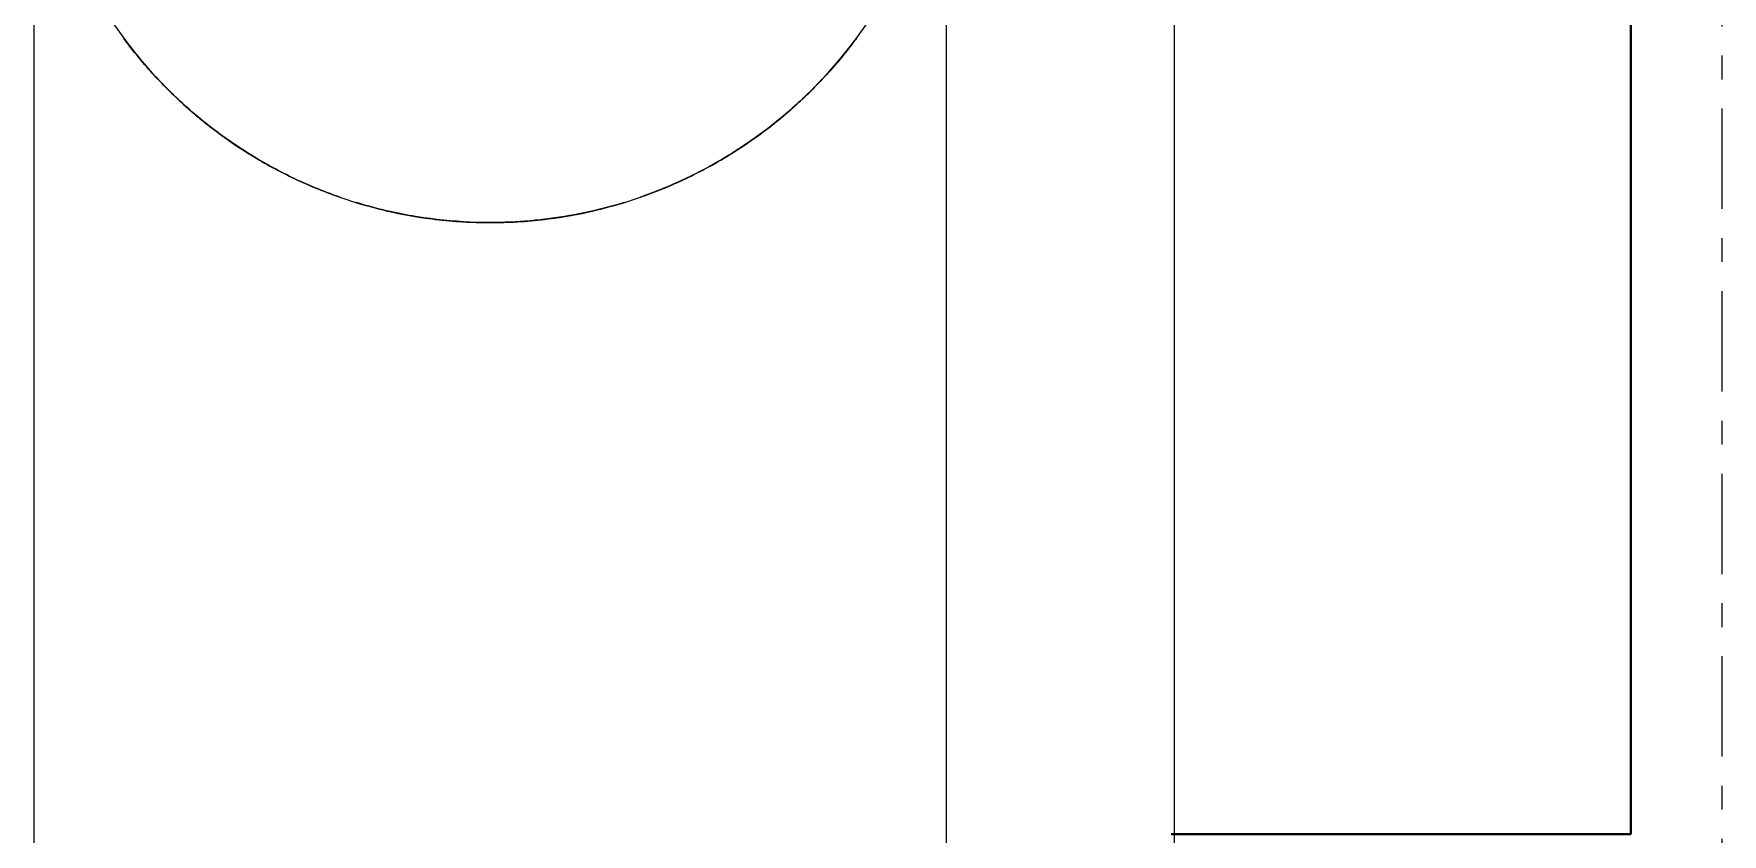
# Model space of a CAD drawing. Header units: millimetres. Extents: x -153298 to 620751, y -313239 to 250031.
# Drawn here: x 134030.4 to 134122.9, y -293996.8 to -293952.9 of the extents above; entities that cross this region are included whole.
import ezdxf

# ---------------------------------------------------------------- set-up
doc = ezdxf.new("R2010")
doc.units = ezdxf.units.MM
doc.linetypes.add('DPA_Grid _ Level 100', pattern=[10, 5.5, -1.6, 1.3, -1.6])
for name, color, linetype, lineweight in [('A-FLOR-E', 7, 'Continuous', 35), ('A-FLOR-HRAL', 7, 'Continuous', 25), ('S-GRID', 7, 'Continuous', 0)]:
    doc.layers.add(name, color=color, linetype=linetype, lineweight=lineweight)

# ---------------------------------------------------------------- blocks, each defined once
blk = doc.blocks.new('Railing - 2800 _L_-10729080-2120-01 ENTRANCE 1 SECTION A')
at = {"layer": 'A-FLOR-HRAL', "color": 7, "lineweight": 9}
for p, q in [((-849219.874, 102508.5), (-849219.874, 101731)), ((-849169.874, 101731), (-849169.874, 102508.5))]:
    blk.add_line(p, q, dxfattribs=at)
at = {"layer": 'A-FLOR-HRAL', "color": 7, "lineweight": 18}
blk.add_arc((-849194.874, 102508.5), 25, 180, 0, dxfattribs=at)
at = {"layer": 'A-FLOR-HRAL', "color": 7, "lineweight": 9}
for points, knots in [([(-849203.112, 102484.896), (-849203.235, 102484.939), (-849203.804, 102485.143), (-849204.795, 102485.539), (-849206.045, 102486.121), (-849207.236, 102486.757), (-849208.372, 102487.443), (-849209.449, 102488.175), (-849210.471, 102488.949), (-849211.434, 102489.758), (-849212.338, 102490.597), (-849213.185, 102491.465), (-849213.98, 102492.362), (-849214.554, 102493.076), (-849214.865, 102493.488), (-849214.941, 102493.59)], [0.1788554, 0.1788554, 0.1788554, 0.1788554, 0.1875, 0.21875, 0.25, 0.28125, 0.3125, 0.34375, 0.375, 0.40625, 0.4375, 0.46875, 0.5, 0.53125, 0.5415523, 0.5415523, 0.5415523, 0.5415523]), ([(-849214.941, 102493.59), (-849214.865, 102493.488), (-849214.554, 102493.076), (-849213.98, 102492.362), (-849213.185, 102491.465), (-849212.338, 102490.597), (-849211.434, 102489.758), (-849210.471, 102488.949), (-849209.449, 102488.175), (-849208.372, 102487.443), (-849207.236, 102486.757), (-849206.045, 102486.121), (-849204.795, 102485.539), (-849203.804, 102485.143), (-849203.235, 102484.939), (-849203.112, 102484.896)], [0.4584477, 0.4584477, 0.4584477, 0.4584477, 0.46875, 0.5, 0.53125, 0.5625, 0.59375, 0.625, 0.65625, 0.6875, 0.71875, 0.75, 0.78125, 0.8125, 0.8211446, 0.8211446, 0.8211446, 0.8211446]), ([(-849214.941, 102493.59), (-849214.865, 102493.488), (-849214.554, 102493.076), (-849213.98, 102492.362), (-849213.185, 102491.465), (-849212.338, 102490.597), (-849211.434, 102489.758), (-849210.471, 102488.949), (-849209.449, 102488.175), (-849208.372, 102487.443), (-849207.236, 102486.757), (-849206.045, 102486.121), (-849204.795, 102485.539), (-849203.804, 102485.143), (-849203.235, 102484.939), (-849203.112, 102484.896)], [0.4584477, 0.4584477, 0.4584477, 0.4584477, 0.46875, 0.5, 0.53125, 0.5625, 0.59375, 0.625, 0.65625, 0.6875, 0.71875, 0.75, 0.78125, 0.8125, 0.8211446, 0.8211446, 0.8211446, 0.8211446]), ([(-849203.112, 102484.896), (-849203.235, 102484.939), (-849203.804, 102485.143), (-849204.795, 102485.539), (-849206.045, 102486.121), (-849207.236, 102486.757), (-849208.372, 102487.443), (-849209.449, 102488.175), (-849210.471, 102488.949), (-849211.434, 102489.758), (-849212.338, 102490.597), (-849213.185, 102491.465), (-849213.98, 102492.362), (-849214.554, 102493.076), (-849214.865, 102493.488), (-849214.941, 102493.59)], [0.1788554, 0.1788554, 0.1788554, 0.1788554, 0.1875, 0.21875, 0.25, 0.28125, 0.3125, 0.34375, 0.375, 0.40625, 0.4375, 0.46875, 0.5, 0.53125, 0.5415523, 0.5415523, 0.5415523, 0.5415523]), ([(-849214.941, 102493.59), (-849214.865, 102493.488), (-849214.554, 102493.076), (-849213.98, 102492.362), (-849213.185, 102491.465), (-849212.338, 102490.597), (-849211.434, 102489.758), (-849210.471, 102488.949), (-849209.449, 102488.175), (-849208.372, 102487.443), (-849207.236, 102486.757), (-849206.045, 102486.121), (-849204.795, 102485.539), (-849203.804, 102485.143), (-849203.235, 102484.939), (-849203.112, 102484.896)], [0.4584477, 0.4584477, 0.4584477, 0.4584477, 0.46875, 0.5, 0.53125, 0.5625, 0.59375, 0.625, 0.65625, 0.6875, 0.71875, 0.75, 0.78125, 0.8125, 0.8211446, 0.8211446, 0.8211446, 0.8211446]), ([(-849203.112, 102484.896), (-849203.235, 102484.939), (-849203.804, 102485.143), (-849204.795, 102485.539), (-849206.045, 102486.121), (-849207.236, 102486.757), (-849208.372, 102487.443), (-849209.449, 102488.175), (-849210.471, 102488.949), (-849211.434, 102489.758), (-849212.338, 102490.597), (-849213.185, 102491.465), (-849213.98, 102492.362), (-849214.554, 102493.076), (-849214.865, 102493.488), (-849214.941, 102493.59)], [0.1788554, 0.1788554, 0.1788554, 0.1788554, 0.1875, 0.21875, 0.25, 0.28125, 0.3125, 0.34375, 0.375, 0.40625, 0.4375, 0.46875, 0.5, 0.53125, 0.5415523, 0.5415523, 0.5415523, 0.5415523]), ([(-849214.941, 102493.59), (-849214.865, 102493.488), (-849214.554, 102493.076), (-849213.98, 102492.362), (-849213.185, 102491.465), (-849212.338, 102490.597), (-849211.434, 102489.758), (-849210.471, 102488.949), (-849209.449, 102488.175), (-849208.372, 102487.443), (-849207.236, 102486.757), (-849206.045, 102486.121), (-849204.795, 102485.539), (-849203.804, 102485.143), (-849203.235, 102484.939), (-849203.112, 102484.896)], [0.4584477, 0.4584477, 0.4584477, 0.4584477, 0.46875, 0.5, 0.53125, 0.5625, 0.59375, 0.625, 0.65625, 0.6875, 0.71875, 0.75, 0.78125, 0.8125, 0.8211446, 0.8211446, 0.8211446, 0.8211446]), ([(-849214.941, 102493.59), (-849214.865, 102493.488), (-849214.554, 102493.076), (-849213.98, 102492.362), (-849213.185, 102491.465), (-849212.338, 102490.597), (-849211.434, 102489.758), (-849210.471, 102488.949), (-849209.449, 102488.175), (-849208.372, 102487.443), (-849207.236, 102486.757), (-849206.045, 102486.121), (-849204.795, 102485.539), (-849203.804, 102485.143), (-849203.235, 102484.939), (-849203.112, 102484.896)], [0.4584477, 0.4584477, 0.4584477, 0.4584477, 0.46875, 0.5, 0.53125, 0.5625, 0.59375, 0.625, 0.65625, 0.6875, 0.71875, 0.75, 0.78125, 0.8125, 0.8211446, 0.8211446, 0.8211446, 0.8211446]), ([(-849203.112, 102484.896), (-849203.235, 102484.939), (-849203.804, 102485.143), (-849204.795, 102485.539), (-849206.045, 102486.121), (-849207.236, 102486.757), (-849208.372, 102487.443), (-849209.449, 102488.175), (-849210.471, 102488.949), (-849211.434, 102489.758), (-849212.338, 102490.597), (-849213.185, 102491.465), (-849213.98, 102492.362), (-849214.554, 102493.076), (-849214.865, 102493.488), (-849214.941, 102493.59)], [0.1788554, 0.1788554, 0.1788554, 0.1788554, 0.1875, 0.21875, 0.25, 0.28125, 0.3125, 0.34375, 0.375, 0.40625, 0.4375, 0.46875, 0.5, 0.53125, 0.5415523, 0.5415523, 0.5415523, 0.5415523]), ([(-849186.636, 102484.896), (-849186.512, 102484.939), (-849185.944, 102485.143), (-849184.953, 102485.539), (-849183.703, 102486.121), (-849182.511, 102486.757), (-849181.376, 102487.443), (-849180.298, 102488.175), (-849179.276, 102488.949), (-849178.314, 102489.758), (-849177.41, 102490.597), (-849176.562, 102491.465), (-849175.768, 102492.362), (-849175.194, 102493.076), (-849174.883, 102493.488), (-849174.806, 102493.59)], [0.1788554, 0.1788554, 0.1788554, 0.1788554, 0.1875, 0.21875, 0.25, 0.28125, 0.3125, 0.34375, 0.375, 0.40625, 0.4375, 0.46875, 0.5, 0.53125, 0.5415523, 0.5415523, 0.5415523, 0.5415523]), ([(-849174.806, 102493.59), (-849174.883, 102493.488), (-849175.194, 102493.076), (-849175.768, 102492.362), (-849176.562, 102491.465), (-849177.41, 102490.597), (-849178.314, 102489.758), (-849179.276, 102488.949), (-849180.298, 102488.175), (-849181.376, 102487.443), (-849182.257, 102486.911), (-849182.776, 102486.622), (-849182.905, 102486.552)], [0.4584477, 0.4584477, 0.4584477, 0.4584477, 0.46875, 0.5, 0.53125, 0.5625, 0.59375, 0.625, 0.65625, 0.6875, 0.71875, 0.728983, 0.728983, 0.728983, 0.728983]), ([(-849182.905, 102486.552), (-849182.776, 102486.622), (-849182.257, 102486.911), (-849181.376, 102487.443), (-849180.298, 102488.175), (-849179.276, 102488.949), (-849178.314, 102489.758), (-849177.41, 102490.597), (-849176.562, 102491.465), (-849175.768, 102492.362), (-849175.194, 102493.076), (-849174.883, 102493.488), (-849174.806, 102493.59)], [0.271017, 0.271017, 0.271017, 0.271017, 0.28125, 0.3125, 0.34375, 0.375, 0.40625, 0.4375, 0.46875, 0.5, 0.53125, 0.5415523, 0.5415523, 0.5415523, 0.5415523]), ([(-849174.806, 102493.59), (-849174.883, 102493.488), (-849175.194, 102493.076), (-849175.768, 102492.362), (-849176.562, 102491.465), (-849177.41, 102490.597), (-849178.314, 102489.758), (-849179.276, 102488.949), (-849180.298, 102488.175), (-849181.376, 102487.443), (-849182.257, 102486.911), (-849182.776, 102486.622), (-849182.905, 102486.552)], [0.4584477, 0.4584477, 0.4584477, 0.4584477, 0.46875, 0.5, 0.53125, 0.5625, 0.59375, 0.625, 0.65625, 0.6875, 0.71875, 0.728983, 0.728983, 0.728983, 0.728983]), ([(-849182.905, 102486.552), (-849182.776, 102486.622), (-849182.257, 102486.911), (-849181.376, 102487.443), (-849180.298, 102488.175), (-849179.276, 102488.949), (-849178.314, 102489.758), (-849177.41, 102490.597), (-849176.562, 102491.465), (-849175.768, 102492.362), (-849175.194, 102493.076), (-849174.883, 102493.488), (-849174.806, 102493.59)], [0.271017, 0.271017, 0.271017, 0.271017, 0.28125, 0.3125, 0.34375, 0.375, 0.40625, 0.4375, 0.46875, 0.5, 0.53125, 0.5415523, 0.5415523, 0.5415523, 0.5415523]), ([(-849174.806, 102493.59), (-849174.883, 102493.488), (-849175.194, 102493.076), (-849175.768, 102492.362), (-849176.562, 102491.465), (-849177.41, 102490.597), (-849178.314, 102489.758), (-849179.276, 102488.949), (-849180.298, 102488.175), (-849181.376, 102487.443), (-849182.257, 102486.911), (-849182.776, 102486.622), (-849182.905, 102486.552)], [0.4584477, 0.4584477, 0.4584477, 0.4584477, 0.46875, 0.5, 0.53125, 0.5625, 0.59375, 0.625, 0.65625, 0.6875, 0.71875, 0.728983, 0.728983, 0.728983, 0.728983]), ([(-849182.905, 102486.552), (-849182.776, 102486.622), (-849182.257, 102486.911), (-849181.376, 102487.443), (-849180.298, 102488.175), (-849179.276, 102488.949), (-849178.314, 102489.758), (-849177.41, 102490.597), (-849176.562, 102491.465), (-849175.768, 102492.362), (-849175.194, 102493.076), (-849174.883, 102493.488), (-849174.806, 102493.59)], [0.271017, 0.271017, 0.271017, 0.271017, 0.28125, 0.3125, 0.34375, 0.375, 0.40625, 0.4375, 0.46875, 0.5, 0.53125, 0.5415523, 0.5415523, 0.5415523, 0.5415523]), ([(-849182.905, 102486.552), (-849182.776, 102486.622), (-849182.257, 102486.911), (-849181.376, 102487.443), (-849180.298, 102488.175), (-849179.276, 102488.949), (-849178.314, 102489.758), (-849177.41, 102490.597), (-849176.562, 102491.465), (-849175.768, 102492.362), (-849175.194, 102493.076), (-849174.883, 102493.488), (-849174.806, 102493.59)], [0.271017, 0.271017, 0.271017, 0.271017, 0.28125, 0.3125, 0.34375, 0.375, 0.40625, 0.4375, 0.46875, 0.5, 0.53125, 0.5415523, 0.5415523, 0.5415523, 0.5415523]), ([(-849174.806, 102493.59), (-849174.883, 102493.488), (-849175.194, 102493.076), (-849175.768, 102492.362), (-849176.562, 102491.465), (-849177.41, 102490.597), (-849178.314, 102489.758), (-849179.276, 102488.949), (-849180.298, 102488.175), (-849181.376, 102487.443), (-849182.257, 102486.911), (-849182.776, 102486.622), (-849182.905, 102486.552)], [0.4584477, 0.4584477, 0.4584477, 0.4584477, 0.46875, 0.5, 0.53125, 0.5625, 0.59375, 0.625, 0.65625, 0.6875, 0.71875, 0.728983, 0.728983, 0.728983, 0.728983]), ([(-849179.276, 102488.963), (-849180.306, 102488.139), (-849181.518, 102487.316), (-849182.8, 102486.607), (-849182.914, 102486.545)], [0.5753842, 0.5753842, 0.5753842, 0.5753842, 0.6785714, 0.688622, 0.688622, 0.688622, 0.688622]), ([(-849179.286, 102488.955), (-849179.617, 102488.691), (-849180.298, 102488.175), (-849181.376, 102487.443), (-849182.257, 102486.911), (-849182.776, 102486.622), (-849182.905, 102486.552)], [0.625, 0.625, 0.625, 0.625, 0.65625, 0.6875, 0.71875, 0.728983, 0.728983, 0.728983, 0.728983]), ([(-849203.112, 102484.896), (-849203.235, 102484.939), (-849203.804, 102485.143), (-849204.795, 102485.539), (-849205.628, 102485.927), (-849206.035, 102486.13)], [0.17885541, 0.17885541, 0.17885541, 0.17885541, 0.1875, 0.21875, 0.25, 0.25, 0.25, 0.25]), ([(-849183.802, 102486.086), (-849184.01, 102485.984), (-849184.853, 102485.584), (-849185.81, 102485.191), (-849186.565, 102484.922), (-849186.649, 102484.893)], [0.71428571, 0.71428571, 0.71428571, 0.71428571, 0.73214286, 0.78571429, 0.79240731, 0.79240731, 0.79240731, 0.79240731]), ([(-849183.712, 102486.13), (-849184.119, 102485.927), (-849184.953, 102485.539), (-849185.944, 102485.143), (-849186.512, 102484.939), (-849186.636, 102484.896)], [0.75, 0.75, 0.75, 0.75, 0.78125, 0.8125, 0.82114459, 0.82114459, 0.82114459, 0.82114459]), ([(-849186.636, 102484.896), (-849186.512, 102484.939), (-849185.944, 102485.143), (-849184.953, 102485.539), (-849184.119, 102485.927), (-849183.712, 102486.13)], [0.17885541, 0.17885541, 0.17885541, 0.17885541, 0.1875, 0.21875, 0.25, 0.25, 0.25, 0.25]), ([(-849183.712, 102486.13), (-849184.119, 102485.927), (-849184.953, 102485.539), (-849185.944, 102485.143), (-849186.512, 102484.939), (-849186.636, 102484.896)], [0.75, 0.75, 0.75, 0.75, 0.78125, 0.8125, 0.82114459, 0.82114459, 0.82114459, 0.82114459]), ([(-849186.636, 102484.896), (-849186.512, 102484.939), (-849185.944, 102485.143), (-849184.953, 102485.539), (-849184.119, 102485.927), (-849183.712, 102486.13)], [0.17885541, 0.17885541, 0.17885541, 0.17885541, 0.1875, 0.21875, 0.25, 0.25, 0.25, 0.25]), ([(-849183.712, 102486.13), (-849184.119, 102485.927), (-849184.953, 102485.539), (-849185.944, 102485.143), (-849186.512, 102484.939), (-849186.636, 102484.896)], [0.75, 0.75, 0.75, 0.75, 0.78125, 0.8125, 0.82114459, 0.82114459, 0.82114459, 0.82114459]), ([(-849183.712, 102486.13), (-849184.119, 102485.927), (-849184.953, 102485.539), (-849185.944, 102485.143), (-849186.512, 102484.939), (-849186.636, 102484.896)], [0.75, 0.75, 0.75, 0.75, 0.78125, 0.8125, 0.82114459, 0.82114459, 0.82114459, 0.82114459]), ([(-849186.636, 102484.896), (-849186.512, 102484.939), (-849185.944, 102485.143), (-849184.953, 102485.539), (-849184.119, 102485.927), (-849183.712, 102486.13)], [0.17885541, 0.17885541, 0.17885541, 0.17885541, 0.1875, 0.21875, 0.25, 0.25, 0.25, 0.25]), ([(-849186.636, 102484.896), (-849186.512, 102484.939), (-849185.944, 102485.143), (-849184.953, 102485.539), (-849184.119, 102485.927), (-849183.712, 102486.13)], [0.17885541, 0.17885541, 0.17885541, 0.17885541, 0.1875, 0.21875, 0.25, 0.25, 0.25, 0.25]), ([(-849183.712, 102486.13), (-849184.119, 102485.927), (-849184.953, 102485.539), (-849185.944, 102485.143), (-849186.512, 102484.939), (-849186.636, 102484.896)], [0.75, 0.75, 0.75, 0.75, 0.78125, 0.8125, 0.82114459, 0.82114459, 0.82114459, 0.82114459]), ([(-849194.874, 102483.5), (-849195.884, 102483.5), (-849197.881, 102483.623), (-849200.324, 102484.066), (-849201.755, 102484.46), (-849202.251, 102484.613)], [0, 0, 0, 0, 0.0625, 0.125, 0.159008, 0.159008, 0.159008, 0.159008]), ([(-849202.251, 102484.613), (-849201.755, 102484.46), (-849200.324, 102484.066), (-849197.881, 102483.623), (-849195.884, 102483.5), (-849194.874, 102483.5)], [0.840992, 0.840992, 0.840992, 0.840992, 0.875, 0.9375, 1, 1, 1, 1]), ([(-849202.251, 102484.613), (-849201.755, 102484.46), (-849200.324, 102484.066), (-849197.881, 102483.623), (-849195.884, 102483.5), (-849194.874, 102483.5)], [0.840992, 0.840992, 0.840992, 0.840992, 0.875, 0.9375, 1, 1, 1, 1]), ([(-849194.874, 102483.5), (-849195.884, 102483.5), (-849197.881, 102483.623), (-849200.324, 102484.066), (-849201.755, 102484.46), (-849202.251, 102484.613)], [0, 0, 0, 0, 0.0625, 0.125, 0.159008, 0.159008, 0.159008, 0.159008]), ([(-849202.251, 102484.613), (-849201.755, 102484.46), (-849200.324, 102484.066), (-849197.881, 102483.623), (-849195.884, 102483.5), (-849194.874, 102483.5)], [0.840992, 0.840992, 0.840992, 0.840992, 0.875, 0.9375, 1, 1, 1, 1]), ([(-849194.874, 102483.5), (-849195.884, 102483.5), (-849197.881, 102483.623), (-849200.324, 102484.066), (-849201.755, 102484.46), (-849202.251, 102484.613)], [0, 0, 0, 0, 0.0625, 0.125, 0.159008, 0.159008, 0.159008, 0.159008]), ([(-849202.251, 102484.613), (-849201.755, 102484.46), (-849200.324, 102484.066), (-849197.881, 102483.623), (-849195.884, 102483.5), (-849194.874, 102483.5)], [0.840992, 0.840992, 0.840992, 0.840992, 0.875, 0.9375, 1, 1, 1, 1]), ([(-849202.251, 102484.613), (-849201.755, 102484.46), (-849200.324, 102484.066), (-849197.881, 102483.623), (-849195.884, 102483.5), (-849194.874, 102483.5)], [0.840992, 0.840992, 0.840992, 0.840992, 0.875, 0.9375, 1, 1, 1, 1]), ([(-849194.874, 102483.5), (-849195.884, 102483.5), (-849197.881, 102483.623), (-849200.324, 102484.066), (-849201.755, 102484.46), (-849202.251, 102484.613)], [0, 0, 0, 0, 0.0625, 0.125, 0.159008, 0.159008, 0.159008, 0.159008]), ([(-849187.497, 102484.613), (-849187.993, 102484.46), (-849189.424, 102484.066), (-849191.867, 102483.623), (-849193.864, 102483.5), (-849194.874, 102483.5)], [0.840992, 0.840992, 0.840992, 0.840992, 0.875, 0.9375, 1, 1, 1, 1]), ([(-849194.874, 102483.5), (-849193.864, 102483.5), (-849191.867, 102483.623), (-849189.424, 102484.066), (-849187.993, 102484.46), (-849187.497, 102484.613)], [0, 0, 0, 0, 0.0625, 0.125, 0.159008, 0.159008, 0.159008, 0.159008]), ([(-849194.874, 102483.5), (-849193.864, 102483.5), (-849191.867, 102483.623), (-849189.424, 102484.066), (-849187.993, 102484.46), (-849187.497, 102484.613)], [0, 0, 0, 0, 0.0625, 0.125, 0.159008, 0.159008, 0.159008, 0.159008]), ([(-849187.497, 102484.613), (-849187.993, 102484.46), (-849189.424, 102484.066), (-849191.867, 102483.623), (-849193.864, 102483.5), (-849194.874, 102483.5)], [0.840992, 0.840992, 0.840992, 0.840992, 0.875, 0.9375, 1, 1, 1, 1]), ([(-849194.874, 102483.5), (-849193.864, 102483.5), (-849191.867, 102483.623), (-849189.424, 102484.066), (-849187.993, 102484.46), (-849187.497, 102484.613)], [0, 0, 0, 0, 0.0625, 0.125, 0.159008, 0.159008, 0.159008, 0.159008]), ([(-849187.497, 102484.613), (-849187.993, 102484.46), (-849189.424, 102484.066), (-849191.867, 102483.623), (-849193.864, 102483.5), (-849194.874, 102483.5)], [0.840992, 0.840992, 0.840992, 0.840992, 0.875, 0.9375, 1, 1, 1, 1]), ([(-849194.874, 102483.5), (-849193.864, 102483.5), (-849191.867, 102483.623), (-849189.424, 102484.066), (-849187.993, 102484.46), (-849187.497, 102484.613)], [0, 0, 0, 0, 0.0625, 0.125, 0.159008, 0.159008, 0.159008, 0.159008]), ([(-849194.874, 102483.5), (-849193.864, 102483.5), (-849191.867, 102483.623), (-849189.424, 102484.066), (-849187.993, 102484.46), (-849187.497, 102484.613)], [0, 0, 0, 0, 0.0625, 0.125, 0.159008, 0.159008, 0.159008, 0.159008]), ([(-849187.497, 102484.613), (-849187.993, 102484.46), (-849189.424, 102484.066), (-849191.867, 102483.623), (-849193.864, 102483.5), (-849194.874, 102483.5)], [0.840992, 0.840992, 0.840992, 0.840992, 0.875, 0.9375, 1, 1, 1, 1]), ([(-849187.535, 102484.601), (-849187.835, 102484.508), (-849188.323, 102484.368), (-849188.815, 102484.244), (-849189.003, 102484.199)], [0.8157514, 0.8157514, 0.8157514, 0.8157514, 0.83928571, 0.8537964, 0.8537964, 0.8537964, 0.8537964]), ([(-849189.133, 102484.168), (-849189.596, 102484.06), (-849191.463, 102483.683), (-849193.397, 102483.511), (-849194.874, 102483.5)], [0.8571429, 0.8571429, 0.8571429, 0.8571429, 0.8928571, 1, 1, 1, 1])]:
    blk.add_open_spline(points, degree=3, knots=knots, dxfattribs=at)
for points in [[(-849210.59, 102489.058), (-849211.923, 102490.135), (-849213.132, 102491.34), (-849214.213, 102492.658)], [(-849175.534, 102492.658), (-849176.612, 102491.342), (-849177.822, 102490.138), (-849179.158, 102489.058)], [(-849205.945, 102486.085), (-849207.574, 102486.889), (-849209.089, 102487.858), (-849210.472, 102488.963)], [(-849206.035, 102486.13), (-849206.442, 102486.333), (-849207.236, 102486.757), (-849208.372, 102487.443), (-849209.449, 102488.175), (-849210.131, 102488.691), (-849210.461, 102488.955)], [(-849203.097, 102484.891), (-849204.076, 102485.232), (-849205.029, 102485.633), (-849205.945, 102486.085)], [(-849200.74, 102484.198), (-849201.251, 102484.321), (-849201.755, 102484.46), (-849202.251, 102484.613)], [(-849200.615, 102484.168), (-849201.153, 102484.294), (-849201.686, 102484.439), (-849202.213, 102484.601)], [(-849187.497, 102484.613), (-849187.993, 102484.46), (-849188.497, 102484.321), (-849189.008, 102484.198)], [(-849194.874, 102483.5), (-849195.884, 102483.5), (-849197.881, 102483.623), (-849199.802, 102483.971), (-849200.74, 102484.198)], [(-849194.874, 102483.5), (-849196.843, 102483.515), (-849198.759, 102483.732), (-849200.615, 102484.168)], [(-849189.008, 102484.198), (-849189.946, 102483.971), (-849191.867, 102483.623), (-849193.864, 102483.5), (-849194.874, 102483.5)]]:
    blk.add_open_spline(points, degree=3, dxfattribs=at)
blk = doc.blocks.new('Railing - 2800 _L_-V381-2120-01 ENTRANCE 1 SECTION A')
at = {"layer": 'A-FLOR-HRAL', "color": 7, "lineweight": 9}
for p, q in [((-849157.374, 101453.2), (-849157.374, 102625)), ((-849219.874, 102508.5), (-849219.874, 101731)), ((-849169.874, 101731), (-849169.874, 102508.5))]:
    blk.add_line(p, q, dxfattribs=at)
at = {"layer": 'A-FLOR-HRAL', "color": 7, "lineweight": 18}
blk.add_arc((-849194.874, 102508.5), 25, 180, 0, dxfattribs=at)
at = {"layer": 'A-FLOR-HRAL', "color": 7, "lineweight": 9}
for points, knots in [([(-849203.112, 102484.896), (-849203.235, 102484.939), (-849203.804, 102485.143), (-849204.795, 102485.539), (-849206.045, 102486.121), (-849207.236, 102486.757), (-849208.372, 102487.443), (-849209.449, 102488.175), (-849210.471, 102488.949), (-849211.434, 102489.758), (-849212.338, 102490.597), (-849213.185, 102491.465), (-849213.98, 102492.362), (-849214.554, 102493.076), (-849214.865, 102493.488), (-849214.941, 102493.59)], [0.1788554, 0.1788554, 0.1788554, 0.1788554, 0.1875, 0.21875, 0.25, 0.28125, 0.3125, 0.34375, 0.375, 0.40625, 0.4375, 0.46875, 0.5, 0.53125, 0.5415523, 0.5415523, 0.5415523, 0.5415523]), ([(-849203.112, 102484.896), (-849203.235, 102484.939), (-849203.804, 102485.143), (-849204.795, 102485.539), (-849206.045, 102486.121), (-849207.236, 102486.757), (-849208.372, 102487.443), (-849209.449, 102488.175), (-849210.471, 102488.949), (-849211.434, 102489.758), (-849212.338, 102490.597), (-849213.185, 102491.465), (-849213.98, 102492.362), (-849214.554, 102493.076), (-849214.865, 102493.488), (-849214.941, 102493.59)], [0.1788554, 0.1788554, 0.1788554, 0.1788554, 0.1875, 0.21875, 0.25, 0.28125, 0.3125, 0.34375, 0.375, 0.40625, 0.4375, 0.46875, 0.5, 0.53125, 0.5415523, 0.5415523, 0.5415523, 0.5415523]), ([(-849214.941, 102493.59), (-849214.865, 102493.488), (-849214.554, 102493.076), (-849213.98, 102492.362), (-849213.185, 102491.465), (-849212.338, 102490.597), (-849211.434, 102489.758), (-849210.471, 102488.949), (-849209.449, 102488.175), (-849208.372, 102487.443), (-849207.236, 102486.757), (-849206.045, 102486.121), (-849204.795, 102485.539), (-849203.804, 102485.143), (-849203.235, 102484.939), (-849203.112, 102484.896)], [0.4584477, 0.4584477, 0.4584477, 0.4584477, 0.46875, 0.5, 0.53125, 0.5625, 0.59375, 0.625, 0.65625, 0.6875, 0.71875, 0.75, 0.78125, 0.8125, 0.8211446, 0.8211446, 0.8211446, 0.8211446]), ([(-849203.112, 102484.896), (-849203.235, 102484.939), (-849203.804, 102485.143), (-849204.795, 102485.539), (-849206.045, 102486.121), (-849207.236, 102486.757), (-849208.372, 102487.443), (-849209.449, 102488.175), (-849210.471, 102488.949), (-849211.434, 102489.758), (-849212.338, 102490.597), (-849213.185, 102491.465), (-849213.98, 102492.362), (-849214.554, 102493.076), (-849214.865, 102493.488), (-849214.941, 102493.59)], [0.1788554, 0.1788554, 0.1788554, 0.1788554, 0.1875, 0.21875, 0.25, 0.28125, 0.3125, 0.34375, 0.375, 0.40625, 0.4375, 0.46875, 0.5, 0.53125, 0.5415523, 0.5415523, 0.5415523, 0.5415523]), ([(-849214.941, 102493.59), (-849214.865, 102493.488), (-849214.554, 102493.076), (-849213.98, 102492.362), (-849213.185, 102491.465), (-849212.338, 102490.597), (-849211.434, 102489.758), (-849210.471, 102488.949), (-849209.449, 102488.175), (-849208.372, 102487.443), (-849207.236, 102486.757), (-849206.045, 102486.121), (-849204.795, 102485.539), (-849203.804, 102485.143), (-849203.235, 102484.939), (-849203.112, 102484.896)], [0.4584477, 0.4584477, 0.4584477, 0.4584477, 0.46875, 0.5, 0.53125, 0.5625, 0.59375, 0.625, 0.65625, 0.6875, 0.71875, 0.75, 0.78125, 0.8125, 0.8211446, 0.8211446, 0.8211446, 0.8211446]), ([(-849214.941, 102493.59), (-849214.865, 102493.488), (-849214.554, 102493.076), (-849213.98, 102492.362), (-849213.185, 102491.465), (-849212.338, 102490.597), (-849211.434, 102489.758), (-849210.471, 102488.949), (-849209.449, 102488.175), (-849208.372, 102487.443), (-849207.236, 102486.757), (-849206.045, 102486.121), (-849204.795, 102485.539), (-849203.804, 102485.143), (-849203.235, 102484.939), (-849203.112, 102484.896)], [0.4584477, 0.4584477, 0.4584477, 0.4584477, 0.46875, 0.5, 0.53125, 0.5625, 0.59375, 0.625, 0.65625, 0.6875, 0.71875, 0.75, 0.78125, 0.8125, 0.8211446, 0.8211446, 0.8211446, 0.8211446]), ([(-849203.112, 102484.896), (-849203.235, 102484.939), (-849203.804, 102485.143), (-849204.795, 102485.539), (-849206.045, 102486.121), (-849207.236, 102486.757), (-849208.372, 102487.443), (-849209.449, 102488.175), (-849210.471, 102488.949), (-849211.434, 102489.758), (-849212.338, 102490.597), (-849213.185, 102491.465), (-849213.98, 102492.362), (-849214.554, 102493.076), (-849214.865, 102493.488), (-849214.941, 102493.59)], [0.1788554, 0.1788554, 0.1788554, 0.1788554, 0.1875, 0.21875, 0.25, 0.28125, 0.3125, 0.34375, 0.375, 0.40625, 0.4375, 0.46875, 0.5, 0.53125, 0.5415523, 0.5415523, 0.5415523, 0.5415523]), ([(-849214.941, 102493.59), (-849214.865, 102493.488), (-849214.554, 102493.076), (-849213.98, 102492.362), (-849213.185, 102491.465), (-849212.338, 102490.597), (-849211.434, 102489.758), (-849210.471, 102488.949), (-849209.449, 102488.175), (-849208.372, 102487.443), (-849207.236, 102486.757), (-849206.045, 102486.121), (-849204.795, 102485.539), (-849203.804, 102485.143), (-849203.235, 102484.939), (-849203.112, 102484.896)], [0.4584477, 0.4584477, 0.4584477, 0.4584477, 0.46875, 0.5, 0.53125, 0.5625, 0.59375, 0.625, 0.65625, 0.6875, 0.71875, 0.75, 0.78125, 0.8125, 0.8211446, 0.8211446, 0.8211446, 0.8211446]), ([(-849174.806, 102493.59), (-849174.883, 102493.488), (-849175.194, 102493.076), (-849175.768, 102492.362), (-849176.562, 102491.465), (-849177.41, 102490.597), (-849178.314, 102489.758), (-849179.276, 102488.949), (-849180.298, 102488.175), (-849181.376, 102487.443), (-849182.257, 102486.911), (-849182.776, 102486.622), (-849182.905, 102486.552)], [0.4584477, 0.4584477, 0.4584477, 0.4584477, 0.46875, 0.5, 0.53125, 0.5625, 0.59375, 0.625, 0.65625, 0.6875, 0.71875, 0.728983, 0.728983, 0.728983, 0.728983]), ([(-849182.905, 102486.552), (-849182.776, 102486.622), (-849182.257, 102486.911), (-849181.376, 102487.443), (-849180.298, 102488.175), (-849179.276, 102488.949), (-849178.314, 102489.758), (-849177.41, 102490.597), (-849176.562, 102491.465), (-849175.768, 102492.362), (-849175.194, 102493.076), (-849174.883, 102493.488), (-849174.806, 102493.59)], [0.271017, 0.271017, 0.271017, 0.271017, 0.28125, 0.3125, 0.34375, 0.375, 0.40625, 0.4375, 0.46875, 0.5, 0.53125, 0.5415523, 0.5415523, 0.5415523, 0.5415523]), ([(-849174.806, 102493.59), (-849174.883, 102493.488), (-849175.194, 102493.076), (-849175.768, 102492.362), (-849176.562, 102491.465), (-849177.41, 102490.597), (-849178.314, 102489.758), (-849179.276, 102488.949), (-849180.298, 102488.175), (-849181.376, 102487.443), (-849182.257, 102486.911), (-849182.776, 102486.622), (-849182.905, 102486.552)], [0.4584477, 0.4584477, 0.4584477, 0.4584477, 0.46875, 0.5, 0.53125, 0.5625, 0.59375, 0.625, 0.65625, 0.6875, 0.71875, 0.728983, 0.728983, 0.728983, 0.728983]), ([(-849174.806, 102493.59), (-849174.883, 102493.488), (-849175.194, 102493.076), (-849175.768, 102492.362), (-849176.562, 102491.465), (-849177.41, 102490.597), (-849178.314, 102489.758), (-849179.276, 102488.949), (-849180.298, 102488.175), (-849181.376, 102487.443), (-849182.257, 102486.911), (-849182.776, 102486.622), (-849182.905, 102486.552)], [0.4584477, 0.4584477, 0.4584477, 0.4584477, 0.46875, 0.5, 0.53125, 0.5625, 0.59375, 0.625, 0.65625, 0.6875, 0.71875, 0.728983, 0.728983, 0.728983, 0.728983]), ([(-849182.905, 102486.552), (-849182.776, 102486.622), (-849182.257, 102486.911), (-849181.376, 102487.443), (-849180.298, 102488.175), (-849179.276, 102488.949), (-849178.314, 102489.758), (-849177.41, 102490.597), (-849176.562, 102491.465), (-849175.768, 102492.362), (-849175.194, 102493.076), (-849174.883, 102493.488), (-849174.806, 102493.59)], [0.271017, 0.271017, 0.271017, 0.271017, 0.28125, 0.3125, 0.34375, 0.375, 0.40625, 0.4375, 0.46875, 0.5, 0.53125, 0.5415523, 0.5415523, 0.5415523, 0.5415523]), ([(-849182.905, 102486.552), (-849182.776, 102486.622), (-849182.257, 102486.911), (-849181.376, 102487.443), (-849180.298, 102488.175), (-849179.276, 102488.949), (-849178.314, 102489.758), (-849177.41, 102490.597), (-849176.562, 102491.465), (-849175.768, 102492.362), (-849175.194, 102493.076), (-849174.883, 102493.488), (-849174.806, 102493.59)], [0.271017, 0.271017, 0.271017, 0.271017, 0.28125, 0.3125, 0.34375, 0.375, 0.40625, 0.4375, 0.46875, 0.5, 0.53125, 0.5415523, 0.5415523, 0.5415523, 0.5415523]), ([(-849182.905, 102486.552), (-849182.776, 102486.622), (-849182.257, 102486.911), (-849181.376, 102487.443), (-849180.298, 102488.175), (-849179.276, 102488.949), (-849178.314, 102489.758), (-849177.41, 102490.597), (-849176.562, 102491.465), (-849175.768, 102492.362), (-849175.194, 102493.076), (-849174.883, 102493.488), (-849174.806, 102493.59)], [0.271017, 0.271017, 0.271017, 0.271017, 0.28125, 0.3125, 0.34375, 0.375, 0.40625, 0.4375, 0.46875, 0.5, 0.53125, 0.5415523, 0.5415523, 0.5415523, 0.5415523]), ([(-849174.806, 102493.59), (-849174.883, 102493.488), (-849175.194, 102493.076), (-849175.768, 102492.362), (-849176.562, 102491.465), (-849177.41, 102490.597), (-849178.314, 102489.758), (-849179.276, 102488.949), (-849180.298, 102488.175), (-849181.376, 102487.443), (-849182.257, 102486.911), (-849182.776, 102486.622), (-849182.905, 102486.552)], [0.4584477, 0.4584477, 0.4584477, 0.4584477, 0.46875, 0.5, 0.53125, 0.5625, 0.59375, 0.625, 0.65625, 0.6875, 0.71875, 0.728983, 0.728983, 0.728983, 0.728983]), ([(-849179.276, 102488.963), (-849180.306, 102488.139), (-849181.518, 102487.316), (-849182.8, 102486.607), (-849182.914, 102486.545)], [0.5753842, 0.5753842, 0.5753842, 0.5753842, 0.6785714, 0.688622, 0.688622, 0.688622, 0.688622]), ([(-849183.802, 102486.086), (-849184.01, 102485.984), (-849184.853, 102485.584), (-849185.81, 102485.191), (-849186.565, 102484.922), (-849186.649, 102484.893)], [0.71428571, 0.71428571, 0.71428571, 0.71428571, 0.73214286, 0.78571429, 0.79240731, 0.79240731, 0.79240731, 0.79240731]), ([(-849183.712, 102486.13), (-849184.119, 102485.927), (-849184.953, 102485.539), (-849185.944, 102485.143), (-849186.512, 102484.939), (-849186.636, 102484.896)], [0.75, 0.75, 0.75, 0.75, 0.78125, 0.8125, 0.82114459, 0.82114459, 0.82114459, 0.82114459]), ([(-849186.636, 102484.896), (-849186.512, 102484.939), (-849185.944, 102485.143), (-849184.953, 102485.539), (-849184.119, 102485.927), (-849183.712, 102486.13)], [0.17885541, 0.17885541, 0.17885541, 0.17885541, 0.1875, 0.21875, 0.25, 0.25, 0.25, 0.25]), ([(-849183.712, 102486.13), (-849184.119, 102485.927), (-849184.953, 102485.539), (-849185.944, 102485.143), (-849186.512, 102484.939), (-849186.636, 102484.896)], [0.75, 0.75, 0.75, 0.75, 0.78125, 0.8125, 0.82114459, 0.82114459, 0.82114459, 0.82114459]), ([(-849183.712, 102486.13), (-849184.119, 102485.927), (-849184.953, 102485.539), (-849185.944, 102485.143), (-849186.512, 102484.939), (-849186.636, 102484.896)], [0.75, 0.75, 0.75, 0.75, 0.78125, 0.8125, 0.82114459, 0.82114459, 0.82114459, 0.82114459]), ([(-849186.636, 102484.896), (-849186.512, 102484.939), (-849185.944, 102485.143), (-849184.953, 102485.539), (-849184.119, 102485.927), (-849183.712, 102486.13)], [0.17885541, 0.17885541, 0.17885541, 0.17885541, 0.1875, 0.21875, 0.25, 0.25, 0.25, 0.25]), ([(-849186.636, 102484.896), (-849186.512, 102484.939), (-849185.944, 102485.143), (-849184.953, 102485.539), (-849184.119, 102485.927), (-849183.712, 102486.13)], [0.17885541, 0.17885541, 0.17885541, 0.17885541, 0.1875, 0.21875, 0.25, 0.25, 0.25, 0.25]), ([(-849186.636, 102484.896), (-849186.512, 102484.939), (-849185.944, 102485.143), (-849184.953, 102485.539), (-849184.119, 102485.927), (-849183.712, 102486.13)], [0.17885541, 0.17885541, 0.17885541, 0.17885541, 0.1875, 0.21875, 0.25, 0.25, 0.25, 0.25]), ([(-849183.712, 102486.13), (-849184.119, 102485.927), (-849184.953, 102485.539), (-849185.944, 102485.143), (-849186.512, 102484.939), (-849186.636, 102484.896)], [0.75, 0.75, 0.75, 0.75, 0.78125, 0.8125, 0.82114459, 0.82114459, 0.82114459, 0.82114459]), ([(-849194.874, 102483.5), (-849195.884, 102483.5), (-849197.881, 102483.623), (-849200.324, 102484.066), (-849201.755, 102484.46), (-849202.251, 102484.613)], [0, 0, 0, 0, 0.0625, 0.125, 0.159008, 0.159008, 0.159008, 0.159008]), ([(-849194.874, 102483.5), (-849195.884, 102483.5), (-849197.881, 102483.623), (-849200.324, 102484.066), (-849201.755, 102484.46), (-849202.251, 102484.613)], [0, 0, 0, 0, 0.0625, 0.125, 0.159008, 0.159008, 0.159008, 0.159008]), ([(-849202.251, 102484.613), (-849201.755, 102484.46), (-849200.324, 102484.066), (-849197.881, 102483.623), (-849195.884, 102483.5), (-849194.874, 102483.5)], [0.840992, 0.840992, 0.840992, 0.840992, 0.875, 0.9375, 1, 1, 1, 1]), ([(-849194.874, 102483.5), (-849195.884, 102483.5), (-849197.881, 102483.623), (-849200.324, 102484.066), (-849201.755, 102484.46), (-849202.251, 102484.613)], [0, 0, 0, 0, 0.0625, 0.125, 0.159008, 0.159008, 0.159008, 0.159008]), ([(-849202.251, 102484.613), (-849201.755, 102484.46), (-849200.324, 102484.066), (-849197.881, 102483.623), (-849195.884, 102483.5), (-849194.874, 102483.5)], [0.840992, 0.840992, 0.840992, 0.840992, 0.875, 0.9375, 1, 1, 1, 1]), ([(-849202.251, 102484.613), (-849201.755, 102484.46), (-849200.324, 102484.066), (-849197.881, 102483.623), (-849195.884, 102483.5), (-849194.874, 102483.5)], [0.840992, 0.840992, 0.840992, 0.840992, 0.875, 0.9375, 1, 1, 1, 1]), ([(-849194.874, 102483.5), (-849195.884, 102483.5), (-849197.881, 102483.623), (-849200.324, 102484.066), (-849201.755, 102484.46), (-849202.251, 102484.613)], [0, 0, 0, 0, 0.0625, 0.125, 0.159008, 0.159008, 0.159008, 0.159008]), ([(-849202.251, 102484.613), (-849201.755, 102484.46), (-849200.324, 102484.066), (-849197.881, 102483.623), (-849195.884, 102483.5), (-849194.874, 102483.5)], [0.840992, 0.840992, 0.840992, 0.840992, 0.875, 0.9375, 1, 1, 1, 1]), ([(-849187.497, 102484.613), (-849187.993, 102484.46), (-849189.424, 102484.066), (-849191.867, 102483.623), (-849193.864, 102483.5), (-849194.874, 102483.5)], [0.840992, 0.840992, 0.840992, 0.840992, 0.875, 0.9375, 1, 1, 1, 1]), ([(-849194.874, 102483.5), (-849193.864, 102483.5), (-849191.867, 102483.623), (-849189.424, 102484.066), (-849187.993, 102484.46), (-849187.497, 102484.613)], [0, 0, 0, 0, 0.0625, 0.125, 0.159008, 0.159008, 0.159008, 0.159008]), ([(-849187.497, 102484.613), (-849187.993, 102484.46), (-849189.424, 102484.066), (-849191.867, 102483.623), (-849193.864, 102483.5), (-849194.874, 102483.5)], [0.840992, 0.840992, 0.840992, 0.840992, 0.875, 0.9375, 1, 1, 1, 1]), ([(-849187.497, 102484.613), (-849187.993, 102484.46), (-849189.424, 102484.066), (-849191.867, 102483.623), (-849193.864, 102483.5), (-849194.874, 102483.5)], [0.840992, 0.840992, 0.840992, 0.840992, 0.875, 0.9375, 1, 1, 1, 1]), ([(-849194.874, 102483.5), (-849193.864, 102483.5), (-849191.867, 102483.623), (-849189.424, 102484.066), (-849187.993, 102484.46), (-849187.497, 102484.613)], [0, 0, 0, 0, 0.0625, 0.125, 0.159008, 0.159008, 0.159008, 0.159008]), ([(-849194.874, 102483.5), (-849193.864, 102483.5), (-849191.867, 102483.623), (-849189.424, 102484.066), (-849187.993, 102484.46), (-849187.497, 102484.613)], [0, 0, 0, 0, 0.0625, 0.125, 0.159008, 0.159008, 0.159008, 0.159008]), ([(-849194.874, 102483.5), (-849193.864, 102483.5), (-849191.867, 102483.623), (-849189.424, 102484.066), (-849187.993, 102484.46), (-849187.497, 102484.613)], [0, 0, 0, 0, 0.0625, 0.125, 0.159008, 0.159008, 0.159008, 0.159008]), ([(-849187.497, 102484.613), (-849187.993, 102484.46), (-849189.424, 102484.066), (-849191.867, 102483.623), (-849193.864, 102483.5), (-849194.874, 102483.5)], [0.840992, 0.840992, 0.840992, 0.840992, 0.875, 0.9375, 1, 1, 1, 1]), ([(-849187.535, 102484.601), (-849187.835, 102484.508), (-849188.323, 102484.368), (-849188.815, 102484.244), (-849189.003, 102484.199)], [0.8157514, 0.8157514, 0.8157514, 0.8157514, 0.83928571, 0.8537964, 0.8537964, 0.8537964, 0.8537964]), ([(-849189.133, 102484.168), (-849189.596, 102484.06), (-849191.463, 102483.683), (-849193.397, 102483.511), (-849194.874, 102483.5)], [0.8571429, 0.8571429, 0.8571429, 0.8571429, 0.8928571, 1, 1, 1, 1])]:
    blk.add_open_spline(points, degree=3, knots=knots, dxfattribs=at)
for points in [[(-849210.59, 102489.058), (-849211.923, 102490.135), (-849213.132, 102491.34), (-849214.213, 102492.658)], [(-849175.534, 102492.658), (-849176.612, 102491.342), (-849177.822, 102490.138), (-849179.158, 102489.058)], [(-849205.945, 102486.085), (-849207.574, 102486.889), (-849209.089, 102487.858), (-849210.472, 102488.963)], [(-849203.097, 102484.891), (-849204.076, 102485.232), (-849205.029, 102485.633), (-849205.945, 102486.085)], [(-849200.615, 102484.168), (-849201.153, 102484.294), (-849201.686, 102484.439), (-849202.213, 102484.601)], [(-849194.874, 102483.5), (-849196.843, 102483.515), (-849198.759, 102483.732), (-849200.615, 102484.168)]]:
    blk.add_open_spline(points, degree=3, dxfattribs=at)
blk = doc.blocks.new('Railing - Railing-17921675-2120-01 ENTRANCE 1 SECTION A')
at = {"color": 7}
for name in ['Railing - 2800 _L_-10729080-2120-01 ENTRANCE 1 SECTION A', 'Railing - 2800 _L_-V381-2120-01 ENTRANCE 1 SECTION A']:
    blk.add_blockref(name, (0, 0), dxfattribs=at)

msp = doc.modelspace()

# ---------------------------------------------------------------- linework, layer by layer
at = {"layer": 'A-FLOR-E', "color": 7}
for p, q in [((134117.88, -293996.753), (134117.88, -293896.753)), ((134117.88, -293896.753), (134117.88, -293996.753)), ((134117.88, -293996.753), (134092.6897, -293996.753)), ((134092.6897, -293996.753), (134117.88, -293996.753))]:
    msp.add_line(p, q, dxfattribs=at)
at = {"layer": 'S-GRID', "color": 7, "linetype": 'DPA_Grid _ Level 100'}
msp.add_line((134122.88, -309692.5036), (134122.88, -276432.3847), dxfattribs=at)

# ---------------------------------------------------------------- block references
at = {"layer": 'A-FLOR-HRAL', "color": 7, "lineweight": 9}
msp.add_blockref('Railing - Railing-17921675-2120-01 ENTRANCE 1 SECTION A', (983250.2539, -396446.753), dxfattribs=at)

doc.saveas('drawing.dxf')
